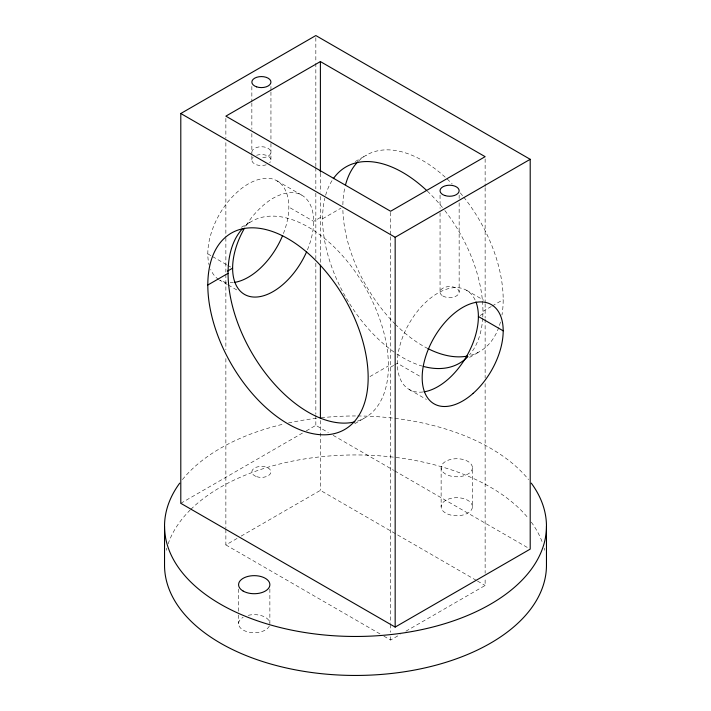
<?xml version="1.0" encoding="UTF-8"?>
<svg xmlns="http://www.w3.org/2000/svg" width="711" height="711" viewBox="0 0 711 711"><rect width="100%" height="100%" fill="white"/><g stroke="black" fill="none" stroke-linecap="round" stroke-linejoin="round"><path stroke-width="0.53" stroke-dasharray="3.56 2.67" d="M241.42 227.271L251.543 221.423M355.278 161.539L366.325 155.158M320.394 217.495L313.64 221.388L288.826 207.061M322.59 218.757L340.996 208.127M370.004 376.537L388.41 365.907M482.938 311.338L491.221 306.557M492.145 306.023L503.192 299.642M390.606 367.178L393.983 365.223M394.827 364.743L397.36 363.277L421.214 377.052M480.067 315.524L485.133 312.6M180.798 503.317L302.424 433.097M306.254 430.884L315.835 425.356L328.331 432.572M354.807 423.658L364.93 417.81M469.58 357.393L479.712 351.545M225.867 529.402L225.867 544.928L237.323 538.316M241.145 536.112L320.394 490.359L476.512 580.487M383.904 636.167L390.606 640.042L400.16 634.523M405.883 631.217L485.133 585.464L485.133 577.705M276.961 180.843L301.775 195.161M466.514 290.275L483.693 300.193M207.808 253.845L211.629 256.049M212.58 256.591L226.898 264.856M227.849 265.407L230.711 267.06M227.307 284.471L219.672 280.063A57.289 33.079 -60 0 0 228.062 282.658M228.267 285.022L236.852 289.981M409.225 389.504L426.404 399.422M333.139 435.345L393.698 470.309M394.658 470.869L529.233 548.563M477.472 581.047L485.133 585.464M225.867 544.928L380.074 633.954M485.133 158.891L485.133 186.54M485.133 187.642L485.133 302.655M485.133 303.757L485.133 318.146M485.133 319.257L485.133 378.048M485.133 383.593L485.133 573.27M472.415 467.749A15.642 9.03 0 0 1 448.952 475.57A15.642 9.03 0 0 1 448.952 459.928A15.642 9.03 0 0 1 472.415 467.749L472.415 506.73A15.642 9.03 0 0 1 448.952 514.551A15.642 9.03 0 0 1 448.952 498.909A15.642 9.03 0 0 1 472.415 506.73M459.146 195.143L459.146 198.449M459.146 202.857L459.146 292.088M441.131 467.749L441.131 506.73M440.056 195.143L440.056 208.367M440.056 212.776L440.056 292.088M390.606 212.358L390.606 235.581M390.606 236.683L390.606 623.405M390.606 624.507L390.606 632.275M390.606 636.709L390.606 640.042M320.394 173.262L320.394 192.059M320.394 196.485L320.394 262.972M320.394 420.477L320.394 490.359M315.835 37.772L315.835 62.204M315.835 63.315L315.835 166.596M315.835 167.707L315.835 188.806M315.835 193.25L315.835 258.768M315.835 263.212L315.835 414.246M315.835 415.357L315.835 425.356M270.944 86.466L270.944 90.857M270.944 91.95L270.944 139.089M270.944 143.48L270.944 160.046M269.869 589.019L269.869 623.671M251.854 86.466L251.854 101.815M251.854 102.908L251.854 129.224M251.854 133.606L251.854 155.167M251.854 156.144L251.854 160.046M238.585 589.019L238.585 613.922M238.585 615.006L238.585 623.671M225.867 118.355L225.867 138.254M225.867 142.68L225.867 236.674M225.867 237.785L225.867 272.064M225.867 274.286L225.867 349.705M225.867 358.584L225.867 528.291M166.294 550.278A190.966 110.249 0 0 1 166.836 548.145M168.125 543.924A190.966 110.249 0 0 1 190.121 510.071M190.832 509.369A190.966 110.249 0 0 1 364.512 455.067A190.966 110.249 0 0 1 528.557 518.577M531.277 522.114A190.966 110.249 0 0 1 542.875 543.924M544.164 548.145A190.966 110.249 0 0 1 544.706 550.278M269.336 626.009A15.642 9.03 0 0 1 246.406 631.492A15.642 9.03 0 0 1 243.162 617.281M248.237 615.326A15.642 9.03 0 0 1 269.807 622.88M182.443 479.596A190.966 110.249 0 0 1 284.045 423.978M288.399 422.992A190.966 110.249 0 0 1 316.83 418.246M321.203 417.757A190.966 110.249 0 0 1 355.5 415.962M357.704 415.971A190.966 110.249 0 0 1 528.557 479.596M256.627 155.274A9.545 5.51 0 0 1 268.154 156.144A9.545 5.51 0 0 1 269.665 162.801M266.172 164.819A9.545 5.51 0 0 1 254.645 163.939A9.545 5.51 0 0 1 253.134 157.291M251.854 152.252A9.545 5.51 0 0 1 261.399 146.733A9.545 5.51 0 0 1 270.944 152.252A9.545 5.51 0 0 1 261.399 157.762M283.405 233.59A57.289 33.079 -60 0 0 268.571 178.248C251.907 177.99 238.301 189.65 228.062 201.64A57.289 33.079 -60 0 0 209.185 265.15M233.368 282.56A57.289 33.079 -60 0 1 230.124 282.747M218.757 279.503A57.289 33.079 -60 0 1 210.669 269.451M307.436 249.845A57.289 33.079 -60 0 0 293.385 192.574C276.721 192.308 263.114 203.977 252.876 215.966A57.289 33.079 -60 0 0 245.571 226.409M427.986 348.621A113.387 65.465 60 0 1 396.116 325.043M395.36 324.278A113.387 65.465 60 0 1 342.862 209.078M342.862 204.786A113.387 65.465 60 0 1 345.084 186.62M358.611 161.033A113.387 65.465 60 0 1 452.196 183.962M460.293 192.912A113.387 65.465 60 0 1 463.101 196.325M463.768 197.151A113.387 65.465 60 0 1 501.966 315.035M500.455 322.03A113.387 65.465 60 0 1 499.131 326.393M498.758 327.451A113.387 65.465 60 0 1 469.704 355.571M422.556 366.192A113.387 65.465 60 0 1 394.916 352.656M394.045 352.043A113.387 65.465 60 0 1 324.829 198.307M325.629 195.267A113.387 65.465 60 0 1 332.757 179.501M427.364 191.135A113.387 65.465 60 0 1 442.846 208.012M444.837 210.536A113.387 65.465 60 0 1 482.36 299.926M482.458 300.993A113.387 65.465 60 0 1 482.787 316.99M482.716 318.101A113.387 65.465 60 0 1 469.438 354.958M422.921 391.992A57.289 33.079 -60 0 1 409.225 323.354A57.289 33.079 -60 0 1 475.517 300.886M244.628 226.533A113.387 65.465 60 0 1 365.392 287.697A113.387 65.465 60 0 1 355.989 421.552M256.627 476.663A9.545 5.51 0 0 0 270.944 471.891A9.545 5.51 0 0 0 256.627 467.118A9.545 5.51 0 0 0 256.627 476.663M442.846 295.989A9.545 5.51 0 0 0 458.826 293.519A9.545 5.51 0 0 0 447.13 286.764A9.545 5.51 0 0 0 442.846 295.989"/><path stroke-width="1.07" d="M180.798 113.511L315.835 35.55L530.202 159.308L530.202 549.114L395.165 627.075L180.798 503.317L180.798 113.511L395.165 237.27L530.202 159.308M320.394 61.573L225.867 116.142L390.606 211.256L485.133 156.678L320.394 61.573L320.394 172.151M227.556 271.087L232.621 268.163M207.808 285.022A113.387 65.465 60 0 1 328.073 274.286A113.387 65.465 60 0 1 328.073 434.634A113.387 65.465 60 0 1 207.808 285.022L228.062 273.326M478.379 316.502L503.192 330.828M546.466 526.22L546.466 565.201A190.966 110.249 0 0 1 355.5 675.45A190.966 110.249 0 0 1 164.534 565.201L164.534 526.22M395.165 237.27L395.165 627.075M320.394 265.185L320.394 418.255M531.277 483.133A190.966 110.249 0 0 1 355.5 636.469A190.966 110.249 0 0 1 179.723 483.133M282.623 235.519A57.289 33.079 -60 0 1 234.47 282.409M306.61 251.792A57.289 33.079 -60 0 1 247.286 295.723A57.289 33.079 -60 0 1 244.486 228.24M467.545 356.051A113.387 65.465 60 0 1 427.986 348.621M345.573 184.682A113.387 65.465 60 0 1 357.837 161.815M467.936 356.593A113.387 65.465 60 0 1 423.516 366.449M333.326 178.674A113.387 65.465 60 0 1 426.591 190.415M475.943 301.917A57.289 33.079 -60 0 1 466.514 356.424A57.289 33.079 -60 0 1 424.023 391.841M354.931 421.836A113.387 65.465 60 0 1 252.014 353.154A113.387 65.465 60 0 1 242.3 228.88M444.828 195.516A9.545 5.51 0 0 0 459.146 190.744A9.545 5.51 0 0 0 444.828 185.962A9.545 5.51 0 0 0 444.828 195.516M256.627 86.858A9.545 5.51 0 0 0 270.944 82.085A9.545 5.51 0 0 0 256.627 77.312A9.545 5.51 0 0 0 256.627 86.858M243.162 591.072A15.642 9.03 0 0 0 269.336 587.028A15.642 9.03 0 0 0 250.174 575.963A15.642 9.03 0 0 0 243.162 591.072M473.171 393.343A57.289 33.079 -60 0 0 491.328 304.601A57.289 33.079 -60 0 0 423.552 364.699A57.289 33.079 -60 0 0 473.171 393.343"/></g></svg>
